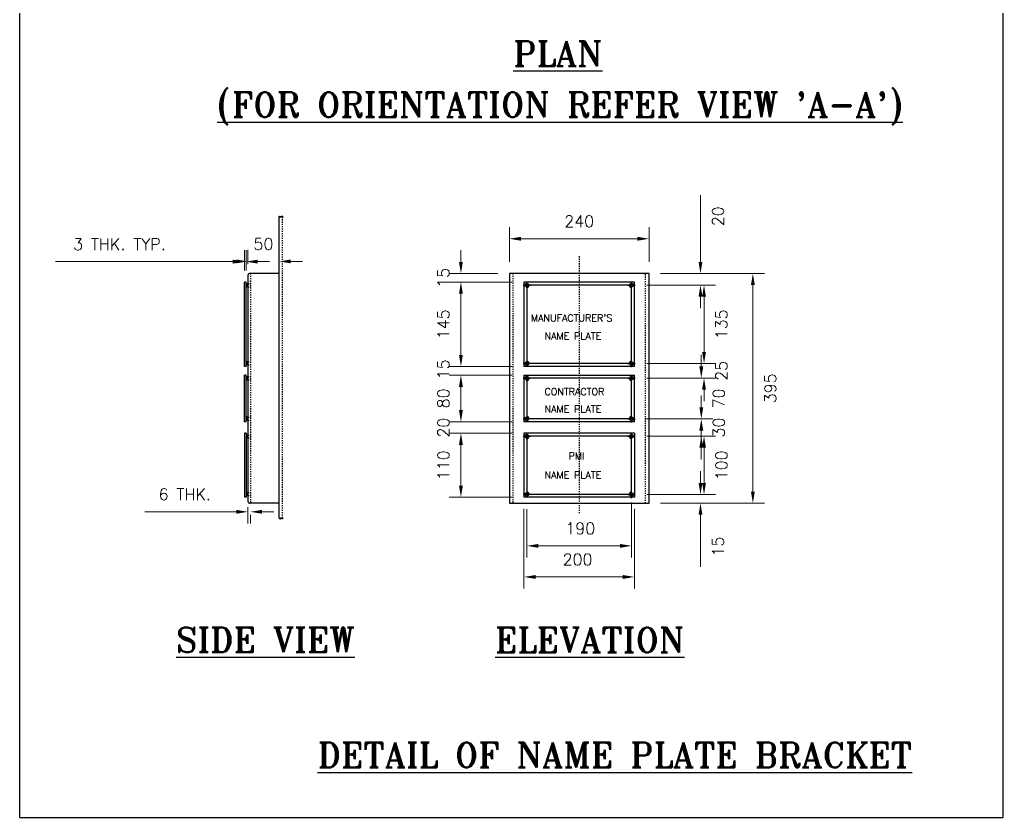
# Model space of a CAD drawing. Header units: inches. Extents: x 26960 to 35074, y -20333 to -19295.
# Drawn here: x 27328.5 to 27413.1, y -19759 to -19690.4 of the extents above; entities that cross this region are included whole.
import ezdxf
from ezdxf.enums import TextEntityAlignment as Align

# ---------------------------------------------------------------- set-up
doc = ezdxf.new("R2010")
doc.units = ezdxf.units.IN
doc.header["$LTSCALE"] = 200
doc.header["$MEASUREMENT"] = 0
for name, pattern in [('CENTER', [2, 1.25, -0.25, 0.25, -0.25]), ('CENTER2', [1.125, 0.75, -0.125, 0.125, -0.125]), ('DASHED', [0.75, 0.5, -0.25])]:
    doc.linetypes.add(name, pattern=pattern)
doc.layers.add('AM_5', color=3, linetype='Continuous', lineweight=15)
for name, color, linetype in [('CENTER', 1, 'CENTER'), ('DIMENSION', 8, 'Continuous'), ('text', 3, 'Continuous')]:
    doc.layers.add(name, color=color, linetype=linetype)
doc.styles.add('ROMANS', font='romans.shx')
doc.styles.add('ROMANT', font='romant.shx')
doc.dimstyles.new('VEP-5', dxfattribs={"dimscale": 0, "dimtxt": 2.5, "dimasz": 2.5, "dimexe": 1, "dimexo": 1, "dimgap": 1, "dimtad": 1, "dimdec": 0, "dimlfac": 20, "dimzin": 9, "dimdsep": 46, "dimtxsty": 'ROMANS', "dimcen": 0, "dimclrd": 256, "dimclre": 256, "dimclrt": 40, "dimadec": 0, "dimazin": 0, "dimtfac": 1, "dimtdec": 0, "dimtofl": 0, "dimtmove": 0, "dimatfit": 3, "dimfxl": 1.25, "dimlwd": -1, "dimlwe": -1, "dimarcsym": 0})

# ---------------------------------------------------------------- blocks, each defined once
blk = doc.blocks.new('*U168')
at = {"layer": 'DIMENSION', "color": 0, "linetype": 'CENTER2', "transparency": 16777216}
for p, q in [((-0.32, 0), (-0.03002, 0)), ((0, 0.03002), (0, 0.2701)), ((0.03002, 0), (0.32, 0)), ((0, -0.2701), (0, -0.03002))]:
    blk.add_line(p, q, dxfattribs=at)
at = {"layer": 'DIMENSION', "color": 0, "linetype": 'Continuous', "transparency": 16777216}
for p, q in [((-0.01501, 0), (0.01501, 0)), ((0, -0.01501), (0, 0.01501))]:
    blk.add_line(p, q, dxfattribs=at)
blk = doc.blocks.new('*U169')
at = {"layer": 'DIMENSION', "color": 0, "linetype": 'CENTER2', "transparency": 16777216}
for p, q in [((-0.32, 0), (-0.03002, 0)), ((0, 0.03002), (0, 0.2701)), ((0.03002, 0), (0.32, 0)), ((0, -0.2701), (0, -0.03002))]:
    blk.add_line(p, q, dxfattribs=at)
at = {"layer": 'DIMENSION', "color": 0, "linetype": 'Continuous', "transparency": 16777216}
for p, q in [((-0.01501, 0), (0.01501, 0)), ((0, -0.01501), (0, 0.01501))]:
    blk.add_line(p, q, dxfattribs=at)
blk = doc.blocks.new('*U170')
at = {"layer": 'DIMENSION', "color": 0, "linetype": 'CENTER2', "transparency": 16777216}
for p, q in [((-0.32, 0), (-0.03002, 0)), ((0, 0.03002), (0, 0.32)), ((0.03002, 0), (0.32, 0)), ((0, -0.32), (0, -0.03002))]:
    blk.add_line(p, q, dxfattribs=at)
at = {"layer": 'DIMENSION', "color": 0, "linetype": 'Continuous', "transparency": 16777216}
for p, q in [((-0.01501, 0), (0.01501, 0)), ((0, -0.01501), (0, 0.01501))]:
    blk.add_line(p, q, dxfattribs=at)
blk = doc.blocks.new('*U171')
at = {"layer": 'DIMENSION', "color": 0, "linetype": 'CENTER2', "transparency": 16777216}
for p, q in [((-0.32, 0), (-0.03002, 0)), ((0, 0.03002), (0, 0.2701)), ((0.03002, 0), (0.32, 0)), ((0, -0.2701), (0, -0.03002))]:
    blk.add_line(p, q, dxfattribs=at)
at = {"layer": 'DIMENSION', "color": 0, "linetype": 'Continuous', "transparency": 16777216}
for p, q in [((-0.01501, 0), (0.01501, 0)), ((0, -0.01501), (0, 0.01501))]:
    blk.add_line(p, q, dxfattribs=at)
blk = doc.blocks.new('*U172')
at = {"layer": 'DIMENSION', "color": 0, "linetype": 'CENTER2', "transparency": 16777216}
for p, q in [((-0.32, 0), (-0.03002, 0)), ((0, 0.03002), (0, 0.2701)), ((0.03002, 0), (0.32, 0)), ((0, -0.2701), (0, -0.03002))]:
    blk.add_line(p, q, dxfattribs=at)
at = {"layer": 'DIMENSION', "color": 0, "linetype": 'Continuous', "transparency": 16777216}
for p, q in [((-0.01501, 0), (0.01501, 0)), ((0, -0.01501), (0, 0.01501))]:
    blk.add_line(p, q, dxfattribs=at)
blk = doc.blocks.new('*U173')
at = {"layer": 'DIMENSION', "color": 0, "linetype": 'CENTER2', "transparency": 16777216}
for p, q in [((-0.32, 0), (-0.03002, 0)), ((0, 0.03002), (0, 0.2701)), ((0.03002, 0), (0.32, 0)), ((0, -0.2701), (0, -0.03002))]:
    blk.add_line(p, q, dxfattribs=at)
at = {"layer": 'DIMENSION', "color": 0, "linetype": 'Continuous', "transparency": 16777216}
for p, q in [((-0.01501, 0), (0.01501, 0)), ((0, -0.01501), (0, 0.01501))]:
    blk.add_line(p, q, dxfattribs=at)
blk = doc.blocks.new('*U174')
at = {"layer": 'DIMENSION', "color": 0, "linetype": 'CENTER2', "transparency": 16777216}
for p, q in [((-0.32, 0), (-0.03002, 0)), ((0, 0.03002), (0, 0.32)), ((0.03002, 0), (0.32, 0)), ((0, -0.32), (0, -0.03002))]:
    blk.add_line(p, q, dxfattribs=at)
at = {"layer": 'DIMENSION', "color": 0, "linetype": 'Continuous', "transparency": 16777216}
for p, q in [((-0.01501, 0), (0.01501, 0)), ((0, -0.01501), (0, 0.01501))]:
    blk.add_line(p, q, dxfattribs=at)
blk = doc.blocks.new('*U175')
at = {"layer": 'DIMENSION', "color": 0, "linetype": 'CENTER2', "transparency": 16777216}
for p, q in [((-0.32, 0), (-0.03002, 0)), ((0, 0.03002), (0, 0.2701)), ((0.03002, 0), (0.32, 0)), ((0, -0.2701), (0, -0.03002))]:
    blk.add_line(p, q, dxfattribs=at)
at = {"layer": 'DIMENSION', "color": 0, "linetype": 'Continuous', "transparency": 16777216}
for p, q in [((-0.01501, 0), (0.01501, 0)), ((0, -0.01501), (0, 0.01501))]:
    blk.add_line(p, q, dxfattribs=at)
blk = doc.blocks.new('*U176')
at = {"layer": 'DIMENSION', "color": 0, "linetype": 'CENTER2', "transparency": 16777216}
for p, q in [((-0.32, 0), (-0.03002, 0)), ((0, 0.03002), (0, 0.2701)), ((0.03002, 0), (0.32, 0)), ((0, -0.2701), (0, -0.03002))]:
    blk.add_line(p, q, dxfattribs=at)
at = {"layer": 'DIMENSION', "color": 0, "linetype": 'Continuous', "transparency": 16777216}
for p, q in [((-0.01501, 0), (0.01501, 0)), ((0, -0.01501), (0, 0.01501))]:
    blk.add_line(p, q, dxfattribs=at)
blk = doc.blocks.new('*U177')
at = {"layer": 'DIMENSION', "color": 0, "linetype": 'CENTER2', "transparency": 16777216}
for p, q in [((-0.32, 0), (-0.03002, 0)), ((0, 0.03002), (0, 0.2701)), ((0.03002, 0), (0.32, 0)), ((0, -0.2701), (0, -0.03002))]:
    blk.add_line(p, q, dxfattribs=at)
at = {"layer": 'DIMENSION', "color": 0, "linetype": 'Continuous', "transparency": 16777216}
for p, q in [((-0.01501, 0), (0.01501, 0)), ((0, -0.01501), (0, 0.01501))]:
    blk.add_line(p, q, dxfattribs=at)
blk = doc.blocks.new('*U178')
at = {"layer": 'DIMENSION', "color": 0, "linetype": 'CENTER2', "transparency": 16777216}
for p, q in [((-0.32, 0), (-0.03002, 0)), ((0, 0.03002), (0, 0.32)), ((0.03002, 0), (0.32, 0)), ((0, -0.32), (0, -0.03002))]:
    blk.add_line(p, q, dxfattribs=at)
at = {"layer": 'DIMENSION', "color": 0, "linetype": 'Continuous', "transparency": 16777216}
for p, q in [((-0.01501, 0), (0.01501, 0)), ((0, -0.01501), (0, 0.01501))]:
    blk.add_line(p, q, dxfattribs=at)
blk = doc.blocks.new('*U179')
at = {"layer": 'DIMENSION', "color": 0, "linetype": 'CENTER2', "transparency": 16777216}
for p, q in [((-0.32, 0), (-0.03002, 0)), ((0, 0.03002), (0, 0.2701)), ((0.03002, 0), (0.32, 0)), ((0, -0.2701), (0, -0.03002))]:
    blk.add_line(p, q, dxfattribs=at)
at = {"layer": 'DIMENSION', "color": 0, "linetype": 'Continuous', "transparency": 16777216}
for p, q in [((-0.01501, 0), (0.01501, 0)), ((0, -0.01501), (0, 0.01501))]:
    blk.add_line(p, q, dxfattribs=at)
blk = doc.blocks.new('*D180')
at = {"layer": 'AM_5', "transparency": 16777216}
for p, q in [((27366.43, -19711.237), (27366.43, -19710.237)), ((27369.594, -19712.237), (27365.43, -19712.237)), ((27370.844, -19712.987), (27365.43, -19712.987)), ((27366.43, -19713.987), (27366.43, -19714.987))]:
    blk.add_line(p, q, dxfattribs=at)
for points in [[(27366.263, -19711.237), (27366.597, -19711.237), (27366.43, -19712.237)], [(27366.597, -19713.987), (27366.263, -19713.987), (27366.43, -19712.987)]]:
    blk.add_solid(points, dxfattribs=at)
at = {"layer": 'Defpoints', "color": 0, "transparency": 16777216}
for p in [(27366.43, -19712.237), (27370.594, -19712.237), (27371.844, -19712.987)]:
    blk.add_point(p, dxfattribs=at)
at = {"layer": 'AM_5', "color": 40, "transparency": 16777216, "insert": (27364.93, -19712.612), "char_height": 1, "attachment_point": 5, "rotation": 90, "style": 'ROMANS'}
blk.add_mtext('15', dxfattribs=at)
blk = doc.blocks.new('*D181')
at = {"layer": 'AM_5', "transparency": 16777216}
for p, q in [((27370.844, -19712.987), (27365.43, -19712.987)), ((27366.43, -19713.987), (27366.43, -19719.237)), ((27370.844, -19720.237), (27365.43, -19720.237))]:
    blk.add_line(p, q, dxfattribs=at)
for points in [[(27366.597, -19713.987), (27366.263, -19713.987), (27366.43, -19712.987)], [(27366.263, -19719.237), (27366.597, -19719.237), (27366.43, -19720.237)]]:
    blk.add_solid(points, dxfattribs=at)
at = {"layer": 'Defpoints', "color": 0, "transparency": 16777216}
for p in [(27371.844, -19712.987), (27366.43, -19720.237), (27371.844, -19720.237)]:
    blk.add_point(p, dxfattribs=at)
at = {"layer": 'AM_5', "color": 40, "transparency": 16777216, "insert": (27364.93, -19716.612), "char_height": 1, "attachment_point": 5, "rotation": 90, "style": 'ROMANS'}
blk.add_mtext('145', dxfattribs=at)
blk = doc.blocks.new('*D182')
at = {"layer": 'AM_5', "transparency": 16777216}
for p, q in [((27366.43, -19719.237), (27366.43, -19718.237)), ((27370.844, -19720.237), (27365.43, -19720.237)), ((27370.844, -19720.988), (27365.43, -19720.988)), ((27366.43, -19721.988), (27366.43, -19722.988))]:
    blk.add_line(p, q, dxfattribs=at)
for points in [[(27366.263, -19719.237), (27366.597, -19719.237), (27366.43, -19720.237)], [(27366.597, -19721.988), (27366.263, -19721.988), (27366.43, -19720.988)]]:
    blk.add_solid(points, dxfattribs=at)
at = {"layer": 'Defpoints', "color": 0, "transparency": 16777216}
for p in [(27371.844, -19720.237), (27366.43, -19720.988), (27371.844, -19720.988)]:
    blk.add_point(p, dxfattribs=at)
at = {"layer": 'AM_5', "color": 40, "transparency": 16777216, "insert": (27364.93, -19720.487), "char_height": 1, "attachment_point": 5, "rotation": 90, "style": 'ROMANS'}
blk.add_mtext('15', dxfattribs=at)
blk = doc.blocks.new('*D183')
at = {"layer": 'AM_5', "transparency": 16777216}
for p, q in [((27370.844, -19720.988), (27365.43, -19720.988)), ((27366.43, -19721.988), (27366.43, -19723.988)), ((27370.844, -19724.988), (27365.43, -19724.988))]:
    blk.add_line(p, q, dxfattribs=at)
for points in [[(27366.597, -19721.988), (27366.263, -19721.988), (27366.43, -19720.988)], [(27366.263, -19723.988), (27366.597, -19723.988), (27366.43, -19724.988)]]:
    blk.add_solid(points, dxfattribs=at)
at = {"layer": 'Defpoints', "color": 0, "transparency": 16777216}
for p in [(27371.844, -19720.988), (27366.43, -19724.988), (27371.844, -19724.988)]:
    blk.add_point(p, dxfattribs=at)
at = {"layer": 'AM_5', "color": 40, "transparency": 16777216, "insert": (27364.93, -19722.988), "char_height": 1, "attachment_point": 5, "rotation": 90, "style": 'ROMANS'}
blk.add_mtext('80', dxfattribs=at)
blk = doc.blocks.new('*D184')
at = {"layer": 'AM_5', "transparency": 16777216}
for p, q in [((27366.43, -19723.988), (27366.43, -19722.988)), ((27370.844, -19724.988), (27365.43, -19724.988)), ((27370.844, -19725.986), (27365.43, -19725.986)), ((27366.43, -19726.986), (27366.43, -19727.986))]:
    blk.add_line(p, q, dxfattribs=at)
for points in [[(27366.263, -19723.988), (27366.597, -19723.988), (27366.43, -19724.988)], [(27366.597, -19726.986), (27366.263, -19726.986), (27366.43, -19725.986)]]:
    blk.add_solid(points, dxfattribs=at)
at = {"layer": 'Defpoints', "color": 0, "transparency": 16777216}
for p in [(27371.844, -19724.988), (27366.43, -19725.986), (27371.844, -19725.986)]:
    blk.add_point(p, dxfattribs=at)
at = {"layer": 'AM_5', "color": 40, "transparency": 16777216, "insert": (27364.93, -19725.501), "char_height": 1, "attachment_point": 5, "rotation": 90, "style": 'ROMANS'}
blk.add_mtext('20', dxfattribs=at)
blk = doc.blocks.new('*D185')
at = {"layer": 'AM_5', "transparency": 16777216}
for p, q in [((27370.844, -19725.986), (27365.43, -19725.986)), ((27366.43, -19730.489), (27366.43, -19726.986)), ((27370.844, -19731.489), (27365.43, -19731.489))]:
    blk.add_line(p, q, dxfattribs=at)
for points in [[(27366.597, -19726.986), (27366.263, -19726.986), (27366.43, -19725.986)], [(27366.263, -19730.489), (27366.597, -19730.489), (27366.43, -19731.489)]]:
    blk.add_solid(points, dxfattribs=at)
at = {"layer": 'Defpoints', "color": 0, "transparency": 16777216}
for p in [(27366.43, -19725.986), (27371.844, -19725.986), (27371.844, -19731.489)]:
    blk.add_point(p, dxfattribs=at)
at = {"layer": 'AM_5', "color": 40, "transparency": 16777216, "insert": (27364.93, -19728.738), "char_height": 1, "attachment_point": 5, "rotation": 90, "style": 'ROMANS'}
blk.add_mtext('110', dxfattribs=at)
blk = doc.blocks.new('*D186')
at = {"layer": 'AM_5', "transparency": 16777216}
for p, q in [((27383.602, -19712.237), (27392.532, -19712.237)), ((27391.532, -19713.237), (27391.532, -19730.998)), ((27383.602, -19731.998), (27392.532, -19731.998))]:
    blk.add_line(p, q, dxfattribs=at)
for points in [[(27391.698, -19713.237), (27391.365, -19713.237), (27391.532, -19712.237)], [(27391.365, -19730.998), (27391.698, -19730.998), (27391.532, -19731.998)]]:
    blk.add_solid(points, dxfattribs=at)
at = {"layer": 'Defpoints', "color": 0, "transparency": 16777216}
for p in [(27382.602, -19712.237), (27382.602, -19731.998), (27391.532, -19731.998)]:
    blk.add_point(p, dxfattribs=at)
at = {"layer": 'AM_5', "color": 40, "transparency": 16777216, "insert": (27393.032, -19722.117), "char_height": 1, "attachment_point": 5, "rotation": 90, "style": 'ROMANS'}
blk.add_mtext('395', dxfattribs=at)
blk = doc.blocks.new('*D187')
at = {"layer": 'AM_5', "transparency": 16777216}
for p, q in [((27387.028, -19711.237), (27387.028, -19705.511)), ((27383.602, -19712.237), (27388.028, -19712.237)), ((27382.421, -19713.235), (27388.028, -19713.235)), ((27387.028, -19714.235), (27387.028, -19715.235))]:
    blk.add_line(p, q, dxfattribs=at)
for points in [[(27386.862, -19711.237), (27387.195, -19711.237), (27387.028, -19712.237)], [(27386.862, -19714.235), (27387.195, -19714.235), (27387.028, -19713.235)]]:
    blk.add_solid(points, dxfattribs=at)
at = {"layer": 'Defpoints', "color": 0, "transparency": 16777216}
for p in [(27382.602, -19712.237), (27381.421, -19713.235), (27387.028, -19713.235)]:
    blk.add_point(p, dxfattribs=at)
at = {"layer": 'AM_5', "color": 40, "transparency": 16777216, "insert": (27388.528, -19707.32), "char_height": 1, "attachment_point": 5, "rotation": 90, "style": 'ROMANS'}
blk.add_mtext('20', dxfattribs=at)
blk = doc.blocks.new('*D188')
at = {"layer": 'AM_5', "transparency": 16777216}
for p, q in [((27382.421, -19713.235), (27388.332, -19713.235)), ((27387.332, -19714.235), (27387.332, -19718.99)), ((27382.421, -19719.99), (27388.332, -19719.99))]:
    blk.add_line(p, q, dxfattribs=at)
for points in [[(27387.166, -19714.235), (27387.499, -19714.235), (27387.332, -19713.235)], [(27387.166, -19718.99), (27387.499, -19718.99), (27387.332, -19719.99)]]:
    blk.add_solid(points, dxfattribs=at)
at = {"layer": 'Defpoints', "color": 0, "transparency": 16777216}
for p in [(27381.421, -19713.235), (27381.421, -19719.99), (27387.332, -19719.99)]:
    blk.add_point(p, dxfattribs=at)
at = {"layer": 'AM_5', "color": 40, "transparency": 16777216, "insert": (27388.832, -19716.612), "char_height": 1, "attachment_point": 5, "rotation": 90, "style": 'ROMANS'}
blk.add_mtext('135', dxfattribs=at)
blk = doc.blocks.new('*D189')
at = {"layer": 'AM_5', "transparency": 16777216}
for p, q in [((27387.332, -19718.99), (27387.332, -19717.99)), ((27382.421, -19719.99), (27388.332, -19719.99)), ((27382.421, -19721.235), (27388.332, -19721.235)), ((27387.332, -19722.235), (27387.332, -19723.235))]:
    blk.add_line(p, q, dxfattribs=at)
for points in [[(27387.166, -19718.99), (27387.499, -19718.99), (27387.332, -19719.99)], [(27387.166, -19722.235), (27387.499, -19722.235), (27387.332, -19721.235)]]:
    blk.add_solid(points, dxfattribs=at)
at = {"layer": 'Defpoints', "color": 0, "transparency": 16777216}
for p in [(27381.421, -19719.99), (27381.421, -19721.235), (27387.332, -19721.235)]:
    blk.add_point(p, dxfattribs=at)
at = {"layer": 'AM_5', "color": 40, "transparency": 16777216, "insert": (27388.832, -19720.612), "char_height": 1, "attachment_point": 5, "rotation": 90, "style": 'ROMANS'}
blk.add_mtext('25', dxfattribs=at)
blk = doc.blocks.new('*D190')
at = {"layer": 'AM_5', "transparency": 16777216}
for p, q in [((27387.098, -19720.235), (27387.098, -19719.235)), ((27382.421, -19721.235), (27388.098, -19721.235)), ((27382.351, -19724.745), (27388.098, -19724.745)), ((27387.098, -19725.745), (27387.098, -19726.745))]:
    blk.add_line(p, q, dxfattribs=at)
for points in [[(27386.931, -19720.235), (27387.264, -19720.235), (27387.098, -19721.235)], [(27386.931, -19725.745), (27387.264, -19725.745), (27387.098, -19724.745)]]:
    blk.add_solid(points, dxfattribs=at)
at = {"layer": 'Defpoints', "color": 0, "transparency": 16777216}
for p in [(27381.421, -19721.235), (27381.351, -19724.745), (27387.098, -19724.745)]:
    blk.add_point(p, dxfattribs=at)
at = {"layer": 'AM_5', "color": 40, "transparency": 16777216, "insert": (27388.598, -19722.99), "char_height": 1, "attachment_point": 5, "rotation": 90, "style": 'ROMANS'}
blk.add_mtext('70', dxfattribs=at)
blk = doc.blocks.new('*D191')
at = {"layer": 'AM_5', "transparency": 16777216}
for p, q in [((27387.098, -19723.745), (27387.098, -19722.745)), ((27382.351, -19724.745), (27388.098, -19724.745)), ((27382.421, -19726.234), (27388.098, -19726.234)), ((27387.098, -19727.234), (27387.098, -19728.234))]:
    blk.add_line(p, q, dxfattribs=at)
for points in [[(27386.931, -19723.745), (27387.264, -19723.745), (27387.098, -19724.745)], [(27386.931, -19727.234), (27387.264, -19727.234), (27387.098, -19726.234)]]:
    blk.add_solid(points, dxfattribs=at)
at = {"layer": 'Defpoints', "color": 0, "transparency": 16777216}
for p in [(27381.351, -19724.745), (27381.421, -19726.234), (27387.098, -19726.234)]:
    blk.add_point(p, dxfattribs=at)
at = {"layer": 'AM_5', "color": 40, "transparency": 16777216, "insert": (27388.598, -19725.489), "char_height": 1, "attachment_point": 5, "rotation": 90, "style": 'ROMANS'}
blk.add_mtext('30', dxfattribs=at)
blk = doc.blocks.new('*D192')
at = {"layer": 'AM_5', "transparency": 16777216}
for p, q in [((27382.421, -19726.234), (27388.332, -19726.234)), ((27387.332, -19727.234), (27387.332, -19730.246)), ((27382.42, -19731.246), (27388.332, -19731.246))]:
    blk.add_line(p, q, dxfattribs=at)
for points in [[(27387.166, -19727.234), (27387.499, -19727.234), (27387.332, -19726.234)], [(27387.166, -19730.246), (27387.499, -19730.246), (27387.332, -19731.246)]]:
    blk.add_solid(points, dxfattribs=at)
at = {"layer": 'Defpoints', "color": 0, "transparency": 16777216}
for p in [(27381.421, -19726.234), (27381.42, -19731.246), (27387.332, -19731.246)]:
    blk.add_point(p, dxfattribs=at)
at = {"layer": 'AM_5', "color": 40, "transparency": 16777216, "insert": (27388.832, -19728.74), "char_height": 1, "attachment_point": 5, "rotation": 90, "style": 'ROMANS'}
blk.add_mtext('100', dxfattribs=at)
blk = doc.blocks.new('*D193')
at = {"layer": 'AM_5', "transparency": 16777216}
for p, q in [((27387.028, -19730.246), (27387.028, -19729.246)), ((27382.42, -19731.246), (27388.028, -19731.246)), ((27383.602, -19731.998), (27388.028, -19731.998)), ((27387.028, -19732.998), (27387.028, -19737.474))]:
    blk.add_line(p, q, dxfattribs=at)
for points in [[(27386.862, -19730.246), (27387.195, -19730.246), (27387.028, -19731.246)], [(27386.862, -19732.998), (27387.195, -19732.998), (27387.028, -19731.998)]]:
    blk.add_solid(points, dxfattribs=at)
at = {"layer": 'Defpoints', "color": 0, "transparency": 16777216}
for p in [(27381.42, -19731.246), (27382.602, -19731.998), (27387.028, -19731.998)]:
    blk.add_point(p, dxfattribs=at)
at = {"layer": 'AM_5', "color": 40, "transparency": 16777216, "insert": (27388.528, -19735.736), "char_height": 1, "attachment_point": 5, "rotation": 90, "style": 'ROMANS'}
blk.add_mtext('15', dxfattribs=at)
blk = doc.blocks.new('*D194')
at = {"layer": 'AM_5', "transparency": 16777216}
for p, q in [((27372.094, -19732.512), (27372.094, -19736.668)), ((27381.1, -19731.926), (27381.1, -19736.668)), ((27373.094, -19735.668), (27380.1, -19735.668))]:
    blk.add_line(p, q, dxfattribs=at)
for points in [[(27373.094, -19735.501), (27373.094, -19735.835), (27372.094, -19735.668)], [(27380.1, -19735.501), (27380.1, -19735.835), (27381.1, -19735.668)]]:
    blk.add_solid(points, dxfattribs=at)
at = {"layer": 'Defpoints', "color": 0, "transparency": 16777216}
for p in [(27381.1, -19730.926), (27372.094, -19731.512), (27381.1, -19735.668)]:
    blk.add_point(p, dxfattribs=at)
at = {"layer": 'AM_5', "color": 40, "transparency": 16777216, "insert": (27376.696, -19734.168), "char_height": 1, "attachment_point": 5, "style": 'ROMANS'}
blk.add_mtext('190', dxfattribs=at)
blk = doc.blocks.new('*D195')
at = {"layer": 'AM_5', "transparency": 16777216}
for p, q in [((27371.844, -19732.489), (27371.844, -19739.342)), ((27381.351, -19732.489), (27381.351, -19739.342)), ((27372.844, -19738.342), (27380.351, -19738.342))]:
    blk.add_line(p, q, dxfattribs=at)
for points in [[(27372.844, -19738.175), (27372.844, -19738.509), (27371.844, -19738.342)], [(27380.351, -19738.509), (27380.351, -19738.175), (27381.351, -19738.342)]]:
    blk.add_solid(points, dxfattribs=at)
at = {"layer": 'Defpoints', "color": 0, "transparency": 16777216}
for p in [(27371.844, -19731.489), (27381.351, -19731.489), (27381.351, -19738.342)]:
    blk.add_point(p, dxfattribs=at)
at = {"layer": 'AM_5', "color": 40, "transparency": 16777216, "insert": (27376.456, -19736.842), "char_height": 1, "attachment_point": 5, "style": 'ROMANS'}
blk.add_mtext('200', dxfattribs=at)
blk = doc.blocks.new('*D196')
at = {"layer": 'AM_5', "transparency": 16777216}
for p, q in [((27370.594, -19711.237), (27370.594, -19708.251)), ((27382.602, -19711.237), (27382.602, -19708.251)), ((27371.594, -19709.251), (27381.602, -19709.251))]:
    blk.add_line(p, q, dxfattribs=at)
for points in [[(27371.594, -19709.085), (27371.594, -19709.418), (27370.594, -19709.251)], [(27381.602, -19709.418), (27381.602, -19709.085), (27382.602, -19709.251)]]:
    blk.add_solid(points, dxfattribs=at)
at = {"layer": 'Defpoints', "color": 0, "transparency": 16777216}
for p in [(27382.602, -19709.251), (27370.594, -19712.237), (27382.602, -19712.237)]:
    blk.add_point(p, dxfattribs=at)
at = {"layer": 'AM_5', "color": 40, "transparency": 16777216, "insert": (27376.598, -19707.751), "char_height": 1, "attachment_point": 5, "style": 'ROMANS'}
blk.add_mtext('240', dxfattribs=at)
blk = doc.blocks.new('*D197')
at = {"layer": 'AM_5', "transparency": 16777216}
for p, q in [((27347.817, -19711.987), (27347.817, -19710.218)), ((27347.968, -19711.987), (27347.968, -19710.218)), ((27347.817, -19711.218), (27331.567, -19711.218)), ((27346.817, -19711.218), (27345.817, -19711.218)), ((27348.968, -19711.218), (27349.968, -19711.218))]:
    blk.add_line(p, q, dxfattribs=at)
for points in [[(27346.817, -19711.385), (27346.817, -19711.051), (27347.817, -19711.218)], [(27348.968, -19711.051), (27348.968, -19711.385), (27347.968, -19711.218)]]:
    blk.add_solid(points, dxfattribs=at)
at = {"layer": 'Defpoints', "color": 0, "transparency": 16777216}
for p in [(27347.968, -19711.218), (27347.817, -19712.987), (27347.968, -19712.987)]:
    blk.add_point(p, dxfattribs=at)
at = {"layer": 'AM_5', "color": 40, "transparency": 16777216, "insert": (27337.067, -19709.718), "char_height": 1, "attachment_point": 5, "style": 'ROMANS'}
blk.add_mtext('3 THK. TYP.', dxfattribs=at)
blk = doc.blocks.new('*D198')
at = {"layer": 'AM_5', "transparency": 16777216}
for p, q in [((27348.111, -19732.344), (27348.111, -19733.74)), ((27347.111, -19732.74), (27339.254, -19732.74)), ((27348.34, -19732.986), (27348.34, -19733.74)), ((27349.34, -19732.74), (27350.34, -19732.74))]:
    blk.add_line(p, q, dxfattribs=at)
for points in [[(27347.111, -19732.907), (27347.111, -19732.573), (27348.111, -19732.74)], [(27349.34, -19732.573), (27349.34, -19732.907), (27348.34, -19732.74)]]:
    blk.add_solid(points, dxfattribs=at)
at = {"layer": 'Defpoints', "color": 0, "transparency": 16777216}
for p in [(27348.111, -19731.344), (27348.34, -19731.986), (27348.111, -19732.74)]:
    blk.add_point(p, dxfattribs=at)
at = {"layer": 'AM_5', "color": 40, "transparency": 16777216, "insert": (27342.683, -19731.24), "char_height": 1, "attachment_point": 5, "style": 'ROMANS'}
blk.add_mtext('6 THK.', dxfattribs=at)
blk = doc.blocks.new('*D199')
at = {"layer": 'AM_5', "transparency": 16777216}
for p, q in [((27348.111, -19711.424), (27348.111, -19710.201)), ((27350.8, -19711.237), (27350.8, -19710.201)), ((27347.111, -19711.201), (27346.111, -19711.201)), ((27351.8, -19711.201), (27352.8, -19711.201))]:
    blk.add_line(p, q, dxfattribs=at)
for points in [[(27347.111, -19711.367), (27347.111, -19711.034), (27348.111, -19711.201)], [(27351.8, -19711.034), (27351.8, -19711.367), (27350.8, -19711.201)]]:
    blk.add_solid(points, dxfattribs=at)
at = {"layer": 'Defpoints', "color": 0, "transparency": 16777216}
for p in [(27350.8, -19711.201), (27350.8, -19712.237), (27348.111, -19712.424)]:
    blk.add_point(p, dxfattribs=at)
at = {"layer": 'AM_5', "color": 40, "transparency": 16777216, "insert": (27349.451, -19709.701), "char_height": 1, "attachment_point": 5, "style": 'ROMANS'}
blk.add_mtext('50', dxfattribs=at)

msp = doc.modelspace()

# ---------------------------------------------------------------- linework, layer by layer
at = {"layer": 'CENTER', "linetype": 'CENTER', "ltscale": 0.0001}
msp.add_line((27376.59768, -19710.76073), (27376.59768, -19732.94125), dxfattribs=at)
at = {"layer": 'DIMENSION'}
for p, q in [((27413.0386, -19759.02049), (27413.0655, -19610.69496)), ((27328.4919, -19759.02049), (27328.4919, -19666.68635)), ((27328.4919, -19759.02049), (27413.0359, -19759.02049))]:
    msp.add_line(p, q, dxfattribs=at)
at = {"layer": 'DIMENSION', "color": 0, "linetype": 'DASHED', "ltscale": 10}
msp.add_line((27350.80027, -19733.26656), (27350.80027, -19707.34905), dxfattribs=at)
at = {"layer": 'DIMENSION', "linetype": 'DASHED', "ltscale": 0.0001}
msp.add_line((27351.10047, -19733.26656), (27351.10047, -19707.34905), dxfattribs=at)
at = {"layer": 'DIMENSION', "color": 150, "linetype": 'DASHED', "ltscale": 10}
for p, q in [((27350.80027, -19712.23685), (27348.29886, -19712.23685)), ((27382.60168, -19712.23685), (27370.59368, -19712.23685)), ((27370.59368, -19712.23685), (27370.59368, -19731.99751)), ((27382.60168, -19731.99751), (27382.60168, -19712.23685)), ((27348.11123, -19712.42447), (27348.11123, -19731.80989)), ((27350.80027, -19731.99751), (27348.29886, -19731.99751)), ((27370.59368, -19731.99751), (27382.60168, -19731.99751))]:
    msp.add_line(p, q, dxfattribs=at)
at = {"layer": 'DIMENSION', "color": 4, "linetype": 'DASHED', "ltscale": 0.0001}
for p, q in [((27348.33961, -19712.23685), (27348.33961, -19731.98634)), ((27370.89388, -19712.23685), (27370.89388, -19731.99751)), ((27382.30148, -19731.99751), (27382.30148, -19712.23685))]:
    msp.add_line(p, q, dxfattribs=at)
at = {"layer": 'DIMENSION', "color": 2, "linetype": 'DASHED'}
for p, q in [((27347.96754, -19712.98735), (27347.81744, -19712.98735)), ((27347.81744, -19720.23718), (27347.81744, -19712.98735)), ((27347.96754, -19720.23718), (27347.96754, -19712.98735)), ((27347.96754, -19720.23718), (27347.81744, -19720.23718)), ((27347.96754, -19720.98768), (27347.81744, -19720.98768)), ((27347.81744, -19724.98784), (27347.81744, -19720.98768)), ((27347.96754, -19724.98784), (27347.96754, -19720.98768)), ((27347.96754, -19724.98784), (27347.81744, -19724.98784)), ((27347.96754, -19725.98601), (27347.81744, -19725.98601)), ((27347.81744, -19725.98601), (27347.81744, -19731.48943)), ((27347.96754, -19725.98601), (27347.96754, -19731.48943)), ((27347.96754, -19731.48943), (27347.81744, -19731.48943))]:
    msp.add_line(p, q, dxfattribs=at)
at = {"layer": 'DIMENSION', "color": 6, "linetype": 'DASHED'}
for p, q in [((27348.03939, -19713.13281), (27347.96754, -19713.08491)), ((27348.11123, -19713.13281), (27348.03939, -19713.13281)), ((27348.03951, -19713.38511), (27348.03951, -19713.13281)), ((27348.03951, -19713.38511), (27347.96767, -19713.43301)), ((27348.11136, -19713.38511), (27348.03951, -19713.38511)), ((27348.03951, -19719.83941), (27347.96767, -19719.79152)), ((27348.11136, -19719.83941), (27348.03951, -19719.83941)), ((27348.03951, -19719.83941), (27348.03951, -19720.09172)), ((27348.03939, -19720.09172), (27347.96754, -19720.13961)), ((27348.11123, -19720.09172), (27348.03939, -19720.09172)), ((27348.03939, -19721.13314), (27347.96754, -19721.08524)), ((27348.03951, -19721.38544), (27347.96767, -19721.43334)), ((27348.11123, -19721.13314), (27348.03939, -19721.13314)), ((27348.03951, -19721.38544), (27348.03951, -19721.13314)), ((27348.11136, -19721.38544), (27348.03951, -19721.38544)), ((27348.03939, -19724.84238), (27347.96754, -19724.89028)), ((27348.03951, -19724.59008), (27347.96767, -19724.54218)), ((27348.11123, -19724.84238), (27348.03939, -19724.84238)), ((27348.11136, -19724.59008), (27348.03951, -19724.59008)), ((27348.03951, -19724.59008), (27348.03951, -19724.84238)), ((27348.03939, -19726.13147), (27347.96754, -19726.08357)), ((27348.03951, -19726.38377), (27347.96767, -19726.43167)), ((27348.11123, -19726.13147), (27348.03939, -19726.13147)), ((27348.03951, -19726.38377), (27348.03951, -19726.13147)), ((27348.11136, -19726.38377), (27348.03951, -19726.38377)), ((27348.03939, -19731.34396), (27347.96754, -19731.39186)), ((27348.03951, -19731.09166), (27347.96767, -19731.04376)), ((27348.11123, -19731.34396), (27348.03939, -19731.34396)), ((27348.11136, -19731.09166), (27348.03951, -19731.09166)), ((27348.03951, -19731.09166), (27348.03951, -19731.34396))]:
    msp.add_line(p, q, dxfattribs=at)
at = {"layer": 'DIMENSION', "color": 6, "linetype": 'DASHED', "ltscale": 1e-05}
for p, q in [((27348.11123, -19713.13281), (27348.33959, -19713.13281)), ((27348.33961, -19713.16171), (27348.33961, -19712.87432)), ((27348.11136, -19713.38511), (27348.33971, -19713.38511)), ((27348.11136, -19719.83941), (27348.33971, -19719.83941)), ((27348.11123, -19720.09172), (27348.33959, -19720.09172)), ((27348.11123, -19721.13314), (27348.33959, -19721.13314)), ((27348.11136, -19721.38544), (27348.33971, -19721.38544)), ((27348.11123, -19724.84238), (27348.33959, -19724.84238)), ((27348.11136, -19724.59008), (27348.33971, -19724.59008)), ((27348.11123, -19726.13147), (27348.33959, -19726.13147)), ((27348.11136, -19726.38377), (27348.33971, -19726.38377)), ((27348.11123, -19731.34396), (27348.33959, -19731.34396)), ((27348.11136, -19731.09166), (27348.33971, -19731.09166)), ((27348.33959, -19731.06149), (27348.33959, -19731.34887))]:
    msp.add_line(p, q, dxfattribs=at)
at = {"layer": 'DIMENSION', "color": 2, "linetype": 'DASHED', "ltscale": 10}
for p, q in [((27371.84402, -19712.98735), (27371.84402, -19720.23718)), ((27381.35135, -19712.98735), (27371.84402, -19712.98735)), ((27380.90105, -19713.23501), (27372.29432, -19713.23501)), ((27381.35135, -19720.23718), (27381.35135, -19712.98735)), ((27372.09393, -19713.43465), (27372.09393, -19719.78988)), ((27381.10143, -19719.78988), (27381.10143, -19713.43465)), ((27372.09468, -19719.98951), (27372.09393, -19719.98951)), ((27380.90105, -19719.98951), (27372.29432, -19719.98951)), ((27381.10143, -19719.98951), (27381.10068, -19719.98951)), ((27381.35135, -19720.23718), (27371.84402, -19720.23718)), ((27371.84402, -19720.98768), (27371.84402, -19724.98784)), ((27371.84402, -19720.98768), (27381.35135, -19720.98768)), ((27372.09468, -19721.43498), (27372.09468, -19724.54055)), ((27380.90105, -19721.23534), (27372.29432, -19721.23534)), ((27381.10068, -19724.54055), (27381.10143, -19721.43498)), ((27381.35135, -19724.98784), (27381.35135, -19720.98768)), ((27381.35135, -19724.98784), (27371.84402, -19724.98784)), ((27380.90105, -19724.74018), (27372.29432, -19724.74018)), ((27381.35135, -19725.98601), (27371.84402, -19725.98601)), ((27371.84402, -19725.98601), (27371.84402, -19731.48943)), ((27372.09468, -19726.43331), (27372.09468, -19731.04213)), ((27380.90105, -19726.23367), (27372.29432, -19726.23367)), ((27381.10032, -19731.04213), (27381.10143, -19726.43331)), ((27381.35135, -19725.98601), (27381.35135, -19731.48943)), ((27381.35135, -19731.48943), (27371.84402, -19731.48943)), ((27380.90105, -19731.24176), (27372.29432, -19731.24176))]:
    msp.add_line(p, q, dxfattribs=at)
at = {"layer": 'DIMENSION', "color": 6, "linetype": 'DASHED', "ltscale": 10}
for centre in [(27372.09468, -19713.23501), (27381.10068, -19713.23501), (27372.09468, -19719.98951), (27381.10068, -19719.98951), (27372.09468, -19721.23534), (27381.10068, -19721.23534), (27372.09384, -19724.74018), (27381.09984, -19724.74453), (27372.09468, -19726.23367), (27381.10068, -19726.23367), (27372.09384, -19731.24176), (27381.09984, -19731.24611)]:
    msp.add_circle(centre, 0.1501, dxfattribs=at)
at = {"layer": 'DIMENSION', "color": 150, "linetype": 'DASHED', "ltscale": 10}
for centre, start, end in [((27348.29886, -19712.42447), 90, 180), ((27348.29886, -19731.80989), 180, 270)]:
    msp.add_arc(centre, 0.18762, start, end, dxfattribs=at)
at = {"layer": 'DIMENSION', "color": 2, "linetype": 'DASHED', "ltscale": 10}
for centre, start, end in [((27372.09468, -19713.23501), 269.7846018, 0), ((27381.10068, -19713.23501), 180, 270.2153982), ((27372.09468, -19719.98951), 0, 90.2153982), ((27381.10068, -19719.98951), 89.7846018, 180), ((27372.09468, -19721.23534), 269.7846018, 0), ((27381.10068, -19721.23534), 180, 270.2153982), ((27372.09468, -19724.74018), 0, 90.2153982), ((27381.10068, -19724.74018), 89.7846018, 180), ((27372.09468, -19726.23367), 269.7846018, 0), ((27381.10068, -19726.23367), 180, 270.2153982), ((27372.09468, -19731.24176), 0, 90.2153982), ((27381.10068, -19731.24176), 89.7846018, 180)]:
    msp.add_arc(centre, 0.19963, start, end, dxfattribs=at)
at = {"layer": 'DIMENSION', "color": 6, "linetype": 'DASHED', "ltscale": 10}
msp.add_arc((27381.10068, -19713.23501), 0.19963, 89.7846018, 90, dxfattribs=at)
at = {"layer": 'DIMENSION', "color": 4, "linetype": 'DASHED', "ltscale": 10}
for points in [[(27350.76681, -19707.30679), (27350.93338, -19707.34096), (27350.98087, -19707.31406), (27351.13344, -19707.34556)], [(27350.76681, -19707.33245), (27350.93338, -19707.36661), (27350.98087, -19707.33971), (27351.13344, -19707.37121)], [(27350.76681, -19733.25144), (27350.93338, -19733.28561), (27350.98087, -19733.25871), (27351.13344, -19733.29021)], [(27350.76681, -19733.28689), (27350.93338, -19733.32105), (27350.98087, -19733.29416), (27351.13344, -19733.32565)]]:
    msp.add_spline(points, degree=3, dxfattribs=at)
at = {"layer": 'text', "color": 4}
msp.add_line((27348.11123, -19714.70753), (27348.11123, -19714.70753), dxfattribs=at)

# ---------------------------------------------------------------- block references
at = {"layer": 'DIMENSION', "color": 1, "linetype": 'CENTER2'}
for name, p in [('*U169', (27372.09468, -19713.23501)), ('*U168', (27381.10068, -19713.23501)), ('*U170', (27381.10068, -19719.98951)), ('*U173', (27372.09468, -19721.23534)), ('*U172', (27381.10068, -19721.23534)), ('*U177', (27372.09468, -19726.23367)), ('*U176', (27381.10068, -19726.23367))]:
    msp.add_blockref(name, p, dxfattribs=at)
for name, p, rotation in [('*U171', (27372.09468, -19719.98951), 180), ('*U175', (27372.09384, -19724.74018), 179.9723075164954), ('*U174', (27381.09984, -19724.74453), 359.9723075164953), ('*U179', (27372.09384, -19731.24176), 179.9723075164954), ('*U178', (27381.09984, -19731.24611), 359.9723075164953)]:
    msp.add_blockref(name, p, dxfattribs=dict(at, rotation=rotation))

# ---------------------------------------------------------------- texts
at = {"layer": 'DIMENSION', "color": 0, "linetype": 'DASHED', "ltscale": 10, "char_height": 0.6004, "attachment_point": 1, "style": 'ROMANT'}
for s, insert, width in [("{\\C3;MANUFACTURER'S}", (27372.44456, -19715.75761), 10.6634132), ('{\\C3;NAME PLATE}', (27373.61578, -19717.324), 8.5462018), ('{\\C3;CONTRACTOR}', (27373.61578, -19722.10925), 10.6634132), ('{\\C3;NAME PLATE}', (27373.61578, -19723.58554), 8.5462018), ('{\\C3;PMI}', (27375.68795, -19727.65004), 2.4884999), ('{\\C3;NAME PLATE}', (27373.61578, -19729.26147), 8.5462018)]:
    msp.add_mtext(s, dxfattribs=dict(at, insert=insert, width=width))
at = {"layer": 'text', "color": 6, "style": 'ROMANT'}
for s, height, p in [('%%UPLAN', 2.133333, (27374.77061, -19694.39165, 5.78321)), ("%%U(FOR ORIENTATION REFER VIEW 'A-A')", 2.1333333, (27374.94665, -19698.78175, 5.78321)), ('%%USIDE VIEW', 2.1333333, (27349.62432, -19744.81645, 5.78321)), ('%%UELEVATION', 2.1333333, (27377.51003, -19744.82788, 5.78321)), ('%%UDETAIL OF NAME PLATE BRACKET', 2.1333333, (27379.6669, -19754.72801, -0.67936))]:
    msp.add_text(s, height=height, dxfattribs=at).set_placement(p, align=Align.CENTER)

# ---------------------------------------------------------------- dimensions: what is measured, and where the dimension line sits
at = {"layer": 'AM_5'}
for base, p1, p2, override, picture, middle in [((27387.02836, -19713.23501), (27382.60168, -19712.23685), (27381.42068, -19713.23501), {"dimscale": 1, "dimtxt": 1, "dimasz": 1, "dimtad": 2}, '*D187', (27387.02836, -19707.32018)), ((27366.4301, -19712.23685), (27371.84402, -19712.98735), (27370.59368, -19712.23685), {"dimscale": 1, "dimtxt": 1, "dimasz": 1}, '*D180', (27366.4301, -19712.6121)), ((27391.53159, -19731.99751), (27382.60168, -19712.23685), (27382.60168, -19731.99751), {"dimscale": 1, "dimtxt": 1, "dimasz": 1, "dimtad": 2}, '*D186', (27391.53159, -19722.11718)), ((27366.4301, -19720.23718), (27371.84402, -19712.98735), (27371.84402, -19720.23718), {"dimscale": 1, "dimtxt": 1, "dimasz": 1}, '*D181', (27366.4301, -19716.61226)), ((27366.4301, -19720.98768), (27371.84402, -19720.23718), (27371.84402, -19720.98768), {"dimscale": 1, "dimtxt": 1, "dimasz": 1}, '*D182', (27366.4301, -19720.48682)), ((27387.33236, -19721.23534), (27381.42068, -19719.98951), (27381.42068, -19721.23534), {"dimscale": 1, "dimtxt": 1, "dimasz": 1, "dimtad": 2}, '*D189', (27387.33236, -19720.61243)), ((27387.0977, -19724.74465), (27381.42068, -19721.23534), (27381.35135, -19724.74465), {"dimscale": 1, "dimtxt": 1, "dimasz": 1, "dimtad": 2}, '*D190', (27387.0977, -19722.99)), ((27366.4301, -19724.98784), (27371.84402, -19720.98768), (27371.84402, -19724.98784), {"dimscale": 1, "dimtxt": 1, "dimasz": 1}, '*D183', (27366.4301, -19722.98776)), ((27366.4301, -19725.98601), (27371.84402, -19724.98784), (27371.84402, -19725.98601), {"dimscale": 1, "dimtxt": 1, "dimasz": 1}, '*D184', (27366.4301, -19725.50129)), ((27387.0977, -19726.23367), (27381.35135, -19724.74465), (27381.42068, -19726.23367), {"dimscale": 1, "dimtxt": 1, "dimasz": 1, "dimtad": 2}, '*D191', (27387.0977, -19725.48916)), ((27366.4301, -19725.98601), (27371.84402, -19731.48943), (27371.84402, -19725.98601), {"dimscale": 1, "dimtxt": 1, "dimasz": 1}, '*D185', (27366.4301, -19728.73772)), ((27387.33236, -19731.24627), (27381.42068, -19726.23367), (27381.41984, -19731.24627), {"dimscale": 1, "dimtxt": 1, "dimasz": 1, "dimtad": 2}, '*D192', (27387.33236, -19728.73997)), ((27387.02836, -19731.99751), (27381.41984, -19731.24627), (27382.60168, -19731.99751), {"dimscale": 1, "dimtxt": 1, "dimasz": 1, "dimtad": 2}, '*D193', (27387.02836, -19735.73561))]:
    dim = msp.add_linear_dim(base=base, p1=p1, p2=p2, angle=90, dimstyle='VEP-5', override=override, dxfattribs=at)
    dim.commit()
    dim.dimension.update_dxf_attribs({"geometry": picture, "text_midpoint": middle, "dimtype": 160})
dim = msp.add_linear_dim(base=(27382.60168, -19709.2513), p1=(27370.59368, -19712.23685), p2=(27382.60168, -19712.23685), dimstyle='VEP-5', override={"dimscale": 1, "dimtxt": 1, "dimasz": 1}, dxfattribs=at)
dim.commit()
dim.dimension.update_dxf_attribs({"geometry": '*D196', "text_midpoint": (27376.59768, -19707.7513)})
for base, p1, p2, text, picture, middle in [((27347.96754, -19711.21801), (27347.81744, -19712.98735), (27347.96754, -19712.98735), '<> THK. TYP.', '*D197', (27337.06744, -19711.21801)), ((27350.80027, -19711.20057), (27348.11123, -19712.42447), (27350.80027, -19712.23685), '50', '*D199', (27349.45097, -19711.20057)), ((27381.09999, -19735.66797), (27372.09371, -19731.51186), (27381.09999, -19730.92611), '190', '*D194', (27376.69558, -19735.66797)), ((27381.35135, -19738.34207), (27371.84402, -19731.48943), (27381.35135, -19731.48943), '200', '*D195', (27376.45641, -19738.34207))]:
    dim = msp.add_linear_dim(base=base, p1=p1, p2=p2, text=text, dimstyle='VEP-5', override={"dimscale": 1, "dimtxt": 1, "dimasz": 1}, dxfattribs=at)
    dim.commit()
    dim.dimension.update_dxf_attribs({"geometry": picture, "text_midpoint": middle, "dimtype": 160})
dim = msp.add_linear_dim(base=(27387.33236, -19719.98951), p1=(27381.42068, -19713.23501), p2=(27381.42068, -19719.98951), angle=90, dimstyle='VEP-5', override={"dimscale": 1, "dimtxt": 1, "dimasz": 1, "dimtad": 2}, dxfattribs=at)
dim.commit()
dim.dimension.update_dxf_attribs({"geometry": '*D188', "text_midpoint": (27388.83236, -19716.61226)})
dim = msp.add_linear_dim(base=(27348.11123, -19732.74), p1=(27348.33961, -19731.98634), p2=(27348.11123, -19731.34396), text='6 THK.', dimstyle='VEP-5', override={"dimscale": 1, "dimtxt": 1, "dimasz": 1}, dxfattribs=at)
dim.commit()
dim.dimension.update_dxf_attribs({"geometry": '*D198', "text_midpoint": (27342.68266, -19731.24)})

doc.saveas('drawing.dxf')
